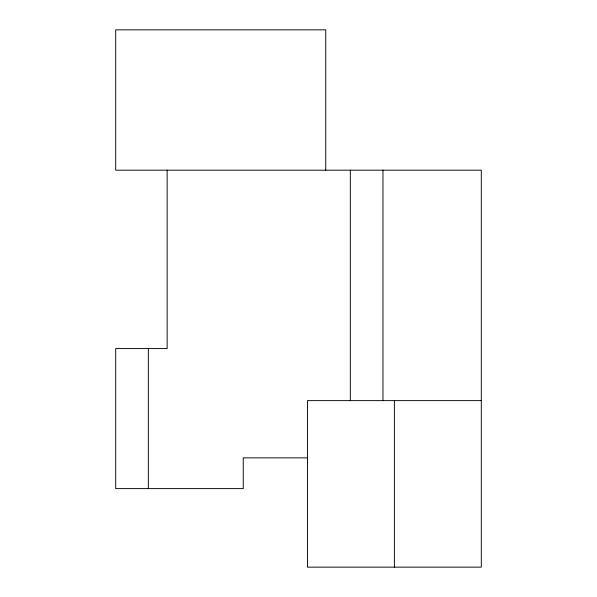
<?xml version="1.0" encoding="UTF-8"?>
<svg xmlns="http://www.w3.org/2000/svg" width="597" height="597" viewBox="0 0 597 597"><rect width="100%" height="100%" fill="white"/><g stroke="black" fill="none" stroke-linecap="round" stroke-linejoin="round"><path stroke-width="0.9" d="M481.301 400.632L307.477 400.632L307.477 567.15L481.301 567.15L481.301 170.19L115.699 170.19L115.699 29.85L325.746 29.85L325.746 170.19M307.477 457.862L243.248 457.862L243.248 488.607L115.699 488.607L115.699 348.573L167.145 348.573L167.145 170.19M394.393 400.632L394.393 567.15M382.976 170.19L382.976 400.632M350.327 170.19L350.327 400.632M148.347 348.573L148.347 488.607"/></g></svg>
